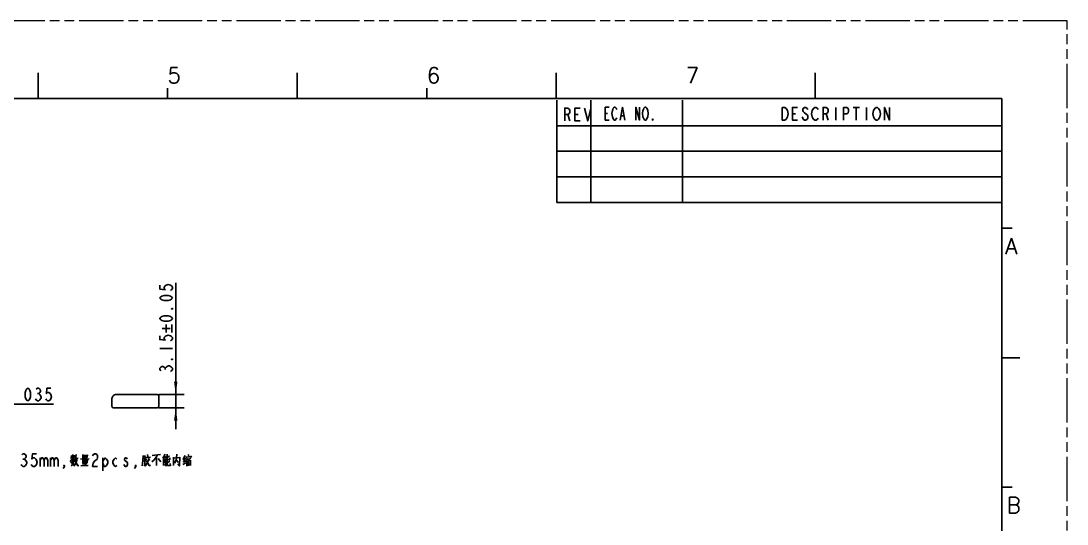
# Model space of a CAD drawing. Header units: millimetres. Extents: x 7 to 507, y -14 to 339.
# Drawn here: x 260.8 to 506.7, y 220.8 to 339 of the extents above; entities that cross this region are included whole.
import ezdxf

# ---------------------------------------------------------------- set-up
doc = ezdxf.new("R2010")
doc.units = ezdxf.units.MM
doc.header["$LTSCALE"] = 23.1
doc.linetypes.add('PHANTOM', pattern=[0.8, 0.45, -0.05, 0.1, -0.05, 0.1, -0.05])
doc.layers.get('0').update_dxf_attribs({"linetype": 'CONTINUOUS'})
doc.layers.add('0PAPERF', color=2, linetype='PHANTOM', lineweight=9, plot=False)
doc.styles.add('SIMPLEX', font='simplex.shx')
doc.styles.get("Standard").update_dxf_attribs({"font": 'simplex.shx', "width": 0.8})
doc.dimstyles.new('DIMSTYLE_1', dxfattribs={"dimtxt": 3, "dimasz": 3, "dimexe": 2, "dimexo": 0.35, "dimgap": 0.75, "dimtad": 1, "dimdec": 3, "dimzin": 0, "dimdsep": 46, "dimtxsty": 'Standard', "dimcen": 0.09, "dimadec": 3, "dimazin": 0, "dimtp": 0.001, "dimtm": 0.001, "dimtfac": 1, "dimtdec": 3, "dimtofl": 0, "dimtmove": 0, "dimatfit": 3, "dimfxl": 0, "dimtolj": 1, "dimtzin": 0, "dimarcsym": 0})

# ---------------------------------------------------------------- blocks, each defined once
blk = doc.blocks.new('_FILLED')
at = {"color": 0, "linetype": 'ByBlock'}
blk.add_solid([(0, 0), (-1, 0.133), (-1, -0.133)], dxfattribs=at)
blk = doc.blocks.new('*D910')
at = {"color": 2}
for p, q in [((250.99, 248.93), (245.99, 248.93)), ((245.99, 248.93), (251, 248.93)), ((250.99, 248.58), (250.99, 246.93)), ((268.46, 248.93), (251, 248.93)), ((251.02, 248.93), (268.46, 248.93)), ((251.02, 248.58), (251.02, 246.93))]:
    blk.add_line(p, q, dxfattribs=at)
at = {"color": 2, "xscale": 3, "yscale": 3, "zscale": 3}
blk.add_blockref('_FILLED', (250.99, 248.93), dxfattribs=at)
at = {"color": 2, "xscale": 3, "yscale": 3, "zscale": 3, "rotation": 180}
blk.add_blockref('_FILLED', (251.02, 248.93), dxfattribs=at)
blk = doc.blocks.new('*D1011')
at = {"color": 2}
for p, q in [((297.22, 251.23), (297.22, 277.48)), ((297.22, 277.48), (297.22, 249.66)), ((293.23, 251.23), (296.47, 251.23)), ((296.47, 251.23), (299.22, 251.23)), ((297.22, 243.08), (297.22, 249.66)), ((293.23, 248.08), (296.47, 248.08)), ((296.47, 248.08), (299.22, 248.08)), ((297.22, 248.08), (297.22, 243.08))]:
    blk.add_line(p, q, dxfattribs=at)
at = {"color": 2, "xscale": 3, "yscale": 3, "zscale": 3}
for p, rotation in [((297.22, 251.23), 270), ((297.22, 248.08), 90)]:
    blk.add_blockref('_FILLED', p, dxfattribs=dict(at, rotation=rotation))

msp = doc.modelspace()

# ---------------------------------------------------------------- linework, layer by layer
for p, q in [((264.8778, 320.7442), (264.8778, 326.8322)), ((325.7577, 320.7442), (325.7577, 326.8322)), ((386.6375, 320.7442), (386.6375, 326.8322)), ((447.5174, 320.7442), (447.5174, 326.8322)), ((295.3178, 320.7442), (295.3178, 323.1794)), ((356.1976, 320.7442), (356.1976, 323.1794)), ((491.3508, 320.7442), (21.3585, 320.7442)), ((491.3508, -4.3541), (491.3508, 320.7442)), ((491.3508, 290.3043), (493.786, 290.3043)), ((491.3508, 259.8644), (495.6124, 259.8644)), ((491.3508, 229.4245), (493.786, 229.4245))]:
    msp.add_line(p, q)
at = {"color": 2}
for p, q in [((381.5208, 320.7442), (491.3508, 320.7442)), ((386.7508, 320.3703), (386.7508, 296.3703)), ((394.7508, 320.3703), (394.7508, 296.3703)), ((416.3508, 320.3703), (416.3508, 296.3703)), ((491.3508, 320.7442), (491.3508, 295.5442)), ((491.3508, 320.7442), (491.3508, 298.9714)), ((398.1436, 317.2201), (398.7061, 317.2201)), ((442.1606, 317.1934), (442.9106, 317.1934)), ((450.1106, 317.1934), (450.5606, 315.6934)), ((452.3606, 318.6934), (452.3606, 315.6934)), ((456.4106, 318.6934), (457.9106, 318.6934)), ((457.1606, 318.6934), (457.1606, 315.6934)), ((459.5606, 318.6934), (459.5606, 315.6934)), ((389.3924, 317.0177), (389.8424, 315.5177)), ((391.0424, 317.0177), (391.7924, 317.0177)), ((401.8561, 316.7201), (402.5311, 316.7201)), ((386.7508, 314.3703), (491.3508, 314.3703)), ((386.7508, 308.3703), (491.3508, 308.3703)), ((386.7508, 302.3703), (491.3508, 302.3703)), ((386.7508, 296.3703), (491.3508, 296.3703)), ((293.4699, 262.0171), (296.4699, 262.0171)), ((294.7199, 257.0671), (294.7199, 257.3671)), ((264.7085, 251.4319), (265.0085, 251.4319)), ((261.3152, 236.0411), (261.6152, 236.0411)), ((265.3652, 236.2911), (265.3652, 234.2911)), ((267.7652, 236.2911), (267.7652, 234.2911)), ((273.008, 236.275), (272.4366, 235.4524)), ((272.4938, 236.2266), (273.5795, 236.3718)), ((272.6652, 236.8556), (272.8366, 236.4201)), ((273.008, 237.0976), (273.008, 235.6943)), ((273.008, 236.2266), (273.4081, 235.8395)), ((273.4081, 236.9524), (273.2366, 236.3234)), ((273.6366, 236.1782), (274.3223, 236.2266)), ((274.8366, 235.9847), (276.8366, 236.0814)), ((275.4081, 237.0976), (275.4081, 236.1782)), ((275.4081, 236.904), (276.4366, 236.9524)), ((275.4081, 236.5653), (276.2652, 236.6621)), ((276.4366, 236.3718), (275.4081, 236.3234)), ((276.4938, 237.0008), (276.3795, 236.3718)), ((280.0652, 236.2911), (280.0652, 233.2911)), ((289.5795, 236.8556), (289.5223, 235.5976)), ((289.5795, 236.6621), (289.9223, 236.7105)), ((289.5795, 236.0814), (289.8652, 236.1782)), ((289.9223, 236.8556), (289.9223, 234.4847)), ((290.0937, 236.3718), (291.2938, 236.5169)), ((290.3795, 236.1298), (290.0937, 235.5976)), ((290.5509, 237.0976), (290.6652, 236.6621)), ((290.7795, 236.2266), (291.0652, 235.6943)), ((291.6938, 236.904), (293.6366, 237.0976)), ((292.7223, 236.4201), (292.7223, 234.533)), ((293.0652, 236.1782), (293.6938, 235.404)), ((294.1509, 236.2266), (294.8938, 236.4201)), ((294.7223, 237.1459), (294.2081, 236.2266)), ((294.3223, 236.1298), (294.3223, 234.4847)), ((294.7795, 236.7105), (295.008, 236.2266)), ((295.7509, 236.7589), (295.1795, 236.3234)), ((296.7223, 236.5169), (296.7223, 234.4847)), ((296.7223, 236.275), (298.208, 236.4201)), ((297.4652, 237.1943), (297.408, 236.3234)), ((299.3509, 236.0331), (298.8938, 235.9363)), ((299.408, 236.904), (298.9509, 235.9847)), ((299.7509, 236.6621), (299.6366, 236.1782)), ((299.7509, 236.5169), (300.8366, 236.6621)), ((300.0938, 236.0331), (300.7795, 236.1298)), ((300.1509, 237.0976), (300.3223, 236.7589)), ((300.3795, 236.0814), (300.3223, 235.5976)), ((300.8938, 236.7589), (300.7223, 236.3234)), ((272.4938, 235.2589), (273.2937, 235.404)), ((274.9509, 234.4363), (276.6652, 234.533)), ((275.2937, 234.8234), (276.4366, 234.8718)), ((275.4081, 235.8395), (275.4081, 235.0169)), ((275.4081, 235.6943), (276.4366, 235.7427)), ((276.4366, 235.1621), (275.4081, 235.1137)), ((275.5223, 235.404), (276.2652, 235.4524)), ((275.9223, 235.7427), (275.9223, 234.4847)), ((276.4938, 235.8395), (276.3795, 235.1621)), ((289.5223, 235.5976), (289.2938, 234.4363)), ((289.5223, 235.5492), (289.8652, 235.5976)), ((289.9223, 234.4363), (289.6938, 234.6298)), ((294.3223, 235.9363), (294.8938, 235.9847)), ((294.3223, 235.5976), (294.7223, 235.5976)), ((294.3223, 235.2105), (294.6652, 235.2589)), ((295.808, 235.5976), (295.1795, 235.0653)), ((297.3509, 235.8879), (297.8652, 235.2589)), ((298.8938, 234.775), (299.5795, 235.1137)), ((299.8652, 235.8395), (299.8652, 234.3395)), ((300.1509, 235.5976), (300.6652, 235.6459)), ((300.1509, 235.6459), (300.208, 234.4363)), ((300.208, 235.0653), (300.6081, 235.1621)), ((300.6652, 234.6782), (300.208, 234.5814)), ((300.7223, 235.7427), (300.6652, 234.4847))]:
    msp.add_line(p, q, dxfattribs=at)
at = {"color": 7}
for p, q in [((491.3508, 296.3703), (391.3517, 296.3695)), ((282.8107, 251.0903), (282.6079, 250.9551)), ((292.8794, 251.233), (283.2821, 251.233)), ((293.2294, 248.433), (293.2294, 250.883)), ((282.2294, 250.2478), (282.2294, 248.433)), ((282.5794, 248.083), (292.8794, 248.083))]:
    msp.add_line(p, q, dxfattribs=at)
at = {"color": 2}
for points in [[(388.6424, 315.5177), (388.6424, 318.5176), (389.3924, 318.5176), (389.6924, 318.2677), (389.8424, 318.0176), (389.8424, 317.5177), (389.6924, 317.2676), (389.3924, 317.0177), (388.6424, 317.0177)], [(392.2424, 315.5177), (391.0424, 315.5177), (391.0424, 318.5176), (392.2424, 318.5176)], [(393.2924, 318.5176), (394.0424, 315.5177), (394.7924, 318.5176)], [(399.0436, 315.7201), (398.1436, 315.7201), (398.1436, 318.7201), (399.0436, 318.7201)], [(399.8311, 316.4701), (399.7186, 317.2201), (399.8311, 317.9701), (399.9436, 318.2201), (400.0561, 318.4701), (400.2811, 318.7201), (400.5061, 318.7201), (400.7311, 318.4701), (400.8436, 318.2201)], [(401.6311, 315.7201), (402.1936, 318.7201), (402.7561, 315.7201)], [(405.3436, 315.7201), (405.3436, 318.7201), (406.2436, 315.7201), (406.2436, 318.7201)], [(407.2561, 315.9701), (407.0311, 316.4701), (406.9186, 317.2201), (407.0311, 317.9701), (407.1436, 318.2201), (407.2561, 318.4701), (407.4811, 318.7201), (407.7061, 318.7201), (407.9311, 318.4701)], [(407.9311, 318.4701), (408.1561, 317.9701), (408.2686, 317.2201), (408.1561, 316.4701), (408.0436, 316.2201)], [(439.7606, 318.6934), (440.3606, 318.6934), (440.6606, 318.4434), (440.8106, 318.1934), (440.9606, 317.9434), (441.1106, 317.1934), (440.9606, 316.4434), (440.8106, 316.1934), (440.6606, 315.9434), (440.3606, 315.6934), (439.7606, 315.6934), (439.7606, 318.6934)], [(443.3606, 315.6934), (442.1606, 315.6934), (442.1606, 318.6934), (443.3606, 318.6934)], [(445.7606, 318.1934), (445.6106, 318.4434), (445.3106, 318.6934), (445.0106, 318.6934), (444.7106, 318.4434), (444.5606, 318.1934), (444.5606, 317.9434), (444.7106, 317.6934), (445.0106, 317.4434), (445.3106, 317.1934), (445.6106, 316.9434), (445.7606, 316.6934), (445.7606, 316.1934), (445.6106, 315.9434), (445.3106, 315.6934), (445.0106, 315.6934), (444.7106, 315.9434), (444.5606, 316.1934), (444.4106, 316.4434)], [(448.1606, 316.1934), (448.0106, 315.9434), (447.7106, 315.6934), (447.4106, 315.6934), (447.1106, 315.9434), (446.9606, 316.1934), (446.8106, 316.4434), (446.6606, 317.1934), (446.8106, 317.9434), (446.9606, 318.1934), (447.1106, 318.4434), (447.4106, 318.6934), (447.7106, 318.6934), (448.0106, 318.4434), (448.1606, 318.1934)], [(449.3606, 315.6934), (449.3606, 318.6934), (450.1106, 318.6934), (450.4106, 318.4434), (450.5606, 318.1934), (450.5606, 317.6934), (450.4106, 317.4434), (450.1106, 317.1934), (449.3606, 317.1934)], [(454.1606, 315.6934), (454.1606, 318.6934), (454.9106, 318.6934), (455.2106, 318.4434), (455.3606, 318.1934), (455.3606, 317.6934), (455.2106, 317.4434), (454.9106, 317.1934), (454.1606, 317.1934)], [(462.5606, 316.1934), (462.4106, 315.9434), (462.1106, 315.6934), (461.8106, 315.6934), (461.5106, 315.9434), (461.3606, 316.1934), (461.2106, 316.4434), (461.0606, 317.1934), (461.2106, 317.9434), (461.3606, 318.1934), (461.5106, 318.4434), (461.8106, 318.6934), (462.1106, 318.6934), (462.4106, 318.4434), (462.5606, 318.1934), (462.7106, 317.9434), (462.8606, 317.1934), (462.7106, 316.4434), (462.5606, 316.1934)], [(463.7606, 315.6934), (463.7606, 318.6934), (464.9606, 315.6934), (464.9606, 318.6934)], [(400.8436, 316.2201), (400.7311, 315.9701), (400.5061, 315.7201), (400.2811, 315.7201), (400.0561, 315.9701), (399.8311, 316.4701)], [(408.0436, 316.2201), (407.9311, 315.9701), (407.7061, 315.7201), (407.4811, 315.7201), (407.2561, 315.9701)], [(409.3936, 315.7201), (409.2811, 315.7201), (409.2811, 315.9701), (409.3936, 315.7201)], [(293.4699, 276.8809), (293.4699, 275.9809), (294.7199, 275.8309), (294.4699, 276.1309), (294.4699, 276.4309), (294.7199, 276.7309), (294.9699, 276.8809), (295.4699, 277.0309), (295.9699, 276.8809), (296.2199, 276.7309), (296.4699, 276.4309), (296.4699, 276.1309), (296.2199, 275.8309), (295.9699, 275.6809)], [(296.4699, 273.8809), (296.2199, 273.5809), (295.9699, 273.4309), (295.4699, 273.2809), (294.4699, 273.2809), (293.9699, 273.4309), (293.7199, 273.5809), (293.4699, 273.8809), (293.7199, 274.1808), (293.9699, 274.3309), (294.4699, 274.4809), (295.4699, 274.4809), (295.9699, 274.3309), (296.2199, 274.1808), (296.4699, 273.8809)], [(296.4699, 271.4809), (296.4699, 271.3309), (296.2199, 271.3309), (296.4699, 271.4809)], [(296.4699, 269.0809), (296.2199, 268.7809), (295.9699, 268.6309), (295.4699, 268.4809), (294.4699, 268.4809), (293.9699, 268.6309), (293.7199, 268.7809), (293.4699, 269.0809), (293.7199, 269.3809), (293.9699, 269.5309), (294.4699, 269.6809), (295.4699, 269.6809), (295.9699, 269.5309), (296.2199, 269.3809), (296.4699, 269.0809)], [(293.4699, 265.0171), (293.4699, 264.1171), (294.7199, 263.9671), (294.4699, 264.2671), (294.4699, 264.5671), (294.7199, 264.8671), (294.9699, 265.0171), (295.4699, 265.1671), (295.9699, 265.0171), (296.2199, 264.8671), (296.4699, 264.5671), (296.4699, 264.2671), (296.2199, 263.9671), (295.9699, 263.8171)], [(296.4699, 259.6171), (296.4699, 259.4671), (296.2199, 259.4671), (296.4699, 259.6171)], [(293.7199, 256.7671), (293.4699, 257.0671), (293.4699, 257.3671), (293.7199, 257.6671), (293.9699, 257.8171), (294.2199, 257.8171), (294.4699, 257.6671), (294.7199, 257.3671), (294.9699, 257.6671)], [(294.9699, 257.6671), (295.4699, 257.9671), (295.7199, 257.9671), (296.2199, 257.6671)], [(296.2199, 257.6671), (296.4699, 257.3671), (296.4699, 257.0671), (296.2199, 256.7671), (295.9699, 256.6171)], [(262.4585, 249.6819), (262.1585, 249.9319), (262.0085, 250.1819), (261.8585, 250.6819), (261.8585, 251.6819), (262.0085, 252.1819), (262.1585, 252.4319), (262.4585, 252.6819), (262.7585, 252.4319), (262.9085, 252.1819), (263.0585, 251.6819), (263.0585, 250.6819), (262.9085, 250.1819), (262.7585, 249.9319), (262.4585, 249.6819)], [(264.4085, 252.4319), (264.7085, 252.6819), (265.0085, 252.6819), (265.3085, 252.4319), (265.4585, 252.1819), (265.4585, 251.9319), (265.3085, 251.6819), (265.0085, 251.4319), (265.3085, 251.1819), (265.4585, 250.9319), (265.6085, 250.6819), (265.6085, 250.4319)], [(267.8585, 252.6819), (266.9585, 252.6819), (266.8085, 251.4319), (267.1085, 251.6819), (267.4085, 251.6819), (267.7085, 251.4319), (267.8585, 251.1819), (268.0085, 250.6819), (267.8585, 250.1819), (267.7085, 249.9319), (267.4085, 249.6819), (267.1085, 249.6819), (266.8085, 249.9319), (266.6585, 250.1819)], [(265.6085, 250.4319), (265.3085, 249.9319), (265.0085, 249.6819), (264.7085, 249.6819), (264.4085, 249.9319), (264.2585, 250.1819)], [(261.0152, 237.0411), (261.3152, 237.2911), (261.6152, 237.2911), (261.9152, 237.0411), (262.0652, 236.7911), (262.0652, 236.5411), (261.9152, 236.2911), (261.6152, 236.0411), (261.9152, 235.7911), (262.0652, 235.5411), (262.2152, 235.2911), (262.2152, 235.0411), (262.0652, 234.7911), (261.9152, 234.5411), (261.6152, 234.2911), (261.3152, 234.2911), (261.0152, 234.5411), (260.8652, 234.7911)], [(264.4652, 237.2911), (263.5652, 237.2911), (263.4152, 236.0411), (263.7152, 236.2911), (264.0152, 236.2911), (264.3152, 236.0411), (264.4652, 235.7911), (264.6152, 235.2911), (264.4652, 234.7911), (264.3152, 234.5411), (264.0152, 234.2911), (263.7152, 234.2911), (263.4152, 234.5411), (263.2652, 234.7911)], [(265.3652, 235.7911), (265.6652, 236.2911), (265.9652, 236.2911), (266.2652, 235.7911), (266.2652, 234.2911)], [(266.2652, 235.7911), (266.5652, 236.2911), (266.8652, 236.2911), (267.1652, 235.7911), (267.1652, 234.2911)], [(267.7652, 235.7911), (268.0652, 236.2911), (268.3652, 236.2911), (268.6652, 235.7911), (268.6652, 234.2911)], [(268.6652, 235.7911), (268.9652, 236.2911), (269.2652, 236.2911), (269.5652, 235.7911), (269.5652, 234.2911)], [(274.0366, 236.2266), (273.9223, 235.404), (273.6938, 234.8718), (273.2937, 234.3879)], [(273.808, 237.0976), (273.7509, 236.5169), (273.6366, 236.1782), (273.4081, 235.5976)], [(277.6652, 236.7911), (277.8152, 237.0411), (278.1152, 237.2911), (278.4152, 237.2911), (278.7152, 237.0411), (278.8652, 236.7911), (278.8652, 236.2911), (278.7152, 236.0411), (278.4152, 235.7911), (278.1152, 235.5411), (277.8152, 235.0411), (277.6652, 234.2911), (278.8652, 234.2911)], [(280.0652, 235.5411), (280.3652, 236.0411), (280.6652, 236.2911), (280.9652, 236.0411), (281.2652, 235.5411), (281.2652, 235.0411), (280.9652, 234.5411), (280.6652, 234.2911), (280.3652, 234.2911), (280.0652, 235.0411)], [(283.3652, 234.5411), (283.0652, 234.2911), (282.7652, 234.5411), (282.4652, 235.0411), (282.4652, 235.5411), (282.7652, 236.0411), (283.0652, 236.2911), (283.3652, 236.0411)], [(285.7652, 236.0411), (285.6152, 236.2911), (285.3152, 236.2911), (285.1652, 236.0411), (285.1652, 235.7911), (285.7652, 235.2911)], [(292.8938, 237.0008), (292.4938, 236.2266), (292.0937, 235.7427), (291.6366, 235.3556)], [(294.8938, 236.0814), (294.8938, 234.4363), (294.6081, 234.7266)], [(295.1795, 237.1459), (295.1795, 235.9847), (295.2938, 235.9363), (295.8652, 235.9363), (295.808, 236.3234)], [(297.408, 236.3234), (297.2938, 235.7911), (296.8938, 235.0653)], [(298.208, 236.5169), (298.0938, 234.4363), (297.6938, 234.9202)], [(299.5223, 236.2266), (299.008, 235.3556), (299.5223, 235.5008)], [(299.9795, 236.275), (299.808, 235.7911), (299.5223, 235.3556)], [(271.0652, 234.2911), (270.9152, 234.5411), (271.0652, 234.5411), (271.0652, 234.2911), (270.7652, 233.7911)], [(273.2937, 235.5976), (273.1795, 235.0653), (272.9509, 234.6782), (272.608, 234.4363)], [(273.008, 235.6459), (272.7795, 235.0169), (273.4081, 234.6782)], [(273.5223, 235.8395), (274.0938, 234.4847), (274.4366, 234.4847)], [(285.7652, 235.2911), (285.9152, 235.0411), (285.9152, 234.7911), (285.7652, 234.5411), (285.6152, 234.2911), (285.3152, 234.2911), (285.1652, 234.5411), (285.0152, 234.7911)], [(287.8652, 234.2911), (287.7152, 234.5411), (287.8652, 234.5411), (287.8652, 234.2911), (287.5652, 233.7911)], [(290.7795, 235.8395), (290.608, 235.2589), (290.0366, 234.3879)], [(290.3795, 235.6459), (291.008, 234.4847), (291.2938, 234.4847)], [(295.1795, 235.7911), (295.1795, 234.5814), (295.2938, 234.4847), (295.9795, 234.4847), (295.9223, 235.0169)]]:
    msp.add_lwpolyline(points, dxfattribs=at)
at = {"color": 7}
for centre, radius, start, end in [((283.0794, 250.2478), 0.85, 123.690068, 180), ((283.2821, 250.383), 0.85, 90, 123.690068), ((292.8794, 250.883), 0.35, 0, 90), ((282.5794, 248.433), 0.35, 180, 270), ((292.8794, 248.433), 0.35, 270, 360)]:
    msp.add_arc(centre, radius, start, end, dxfattribs=at)
at = {"color": 2}
for points in [[(293.9954, 266.9091), (294.8056, 266.5587), (293.9954, 266.5587)], [(294.8056, 266.5587), (293.9954, 266.9091), (294.8056, 266.9091)], [(294.8056, 266.9091), (294.8056, 267.7193), (295.156, 265.7704)], [(295.156, 266.5587), (295.156, 265.7704), (294.8056, 267.7193)], [(295.156, 266.9091), (295.156, 266.5587), (294.8056, 267.7193)], [(295.156, 266.9091), (294.8056, 267.7193), (295.156, 267.7193)], [(294.8056, 266.5587), (294.8056, 266.9091), (295.156, 265.7704)], [(294.8056, 266.5587), (295.156, 265.7704), (294.8056, 265.7704)], [(295.156, 266.9091), (295.9443, 266.5587), (295.156, 266.5587)], [(295.9443, 266.5587), (295.156, 266.9091), (295.9443, 266.9091)], [(296.1414, 267.7193), (296.4699, 265.7704), (296.1414, 265.7704)], [(296.4699, 265.7704), (296.1414, 267.7193), (296.4699, 267.7193)]]:
    msp.add_solid(points, dxfattribs=at)
at = {"layer": '0PAPERF'}
for p, q in [((506.6961, 339.0155), (7.3544, 339.0155)), ((506.6961, -14.0949), (506.6961, 339.0155))]:
    msp.add_line(p, q, dxfattribs=at)

# ---------------------------------------------------------------- texts
at = {"style": 'SIMPLEX'}
for s, height, p in [('5', 3.6528, (295.3178, 324.397)), ('6', 3.6528, (356.1976, 324.397)), ('7', 3.6528, (417.0774, 324.397)), ('A', 3.7015, (492.1834, 284.2163)), ('B', 3.7015, (492.536, 223.3365))]:
    msp.add_text(s, height=height, dxfattribs=at).set_placement(p)

# ---------------------------------------------------------------- dimensions: what is measured, and where the dimension line sits
at = {"color": 2}
dim = msp.add_linear_dim(base=(297.2199, 248.083), p1=(292.8794, 251.233), p2=(292.8794, 248.083), angle=270, text='3.15{\\fSymbol_ASME;\\W1.0;±}0.05', dimstyle='DIMSTYLE_1', dxfattribs=at)
dim.commit()
dim.dimension.update_dxf_attribs({"geometry": '*D1011', "text_midpoint": (297.2199, 256.0171), "dimtype": 160})
dim = msp.add_linear_dim(base=(251.022, 248.9319), p1=(250.987, 246.5819), p2=(251.022, 246.5819), text='0.035', dimstyle='DIMSTYLE_1', dxfattribs=at)
dim.commit()
dim.dimension.update_dxf_attribs({"geometry": '*D910', "text_midpoint": (256.4585, 248.9319), "dimtype": 160})

doc.saveas('drawing.dxf')
